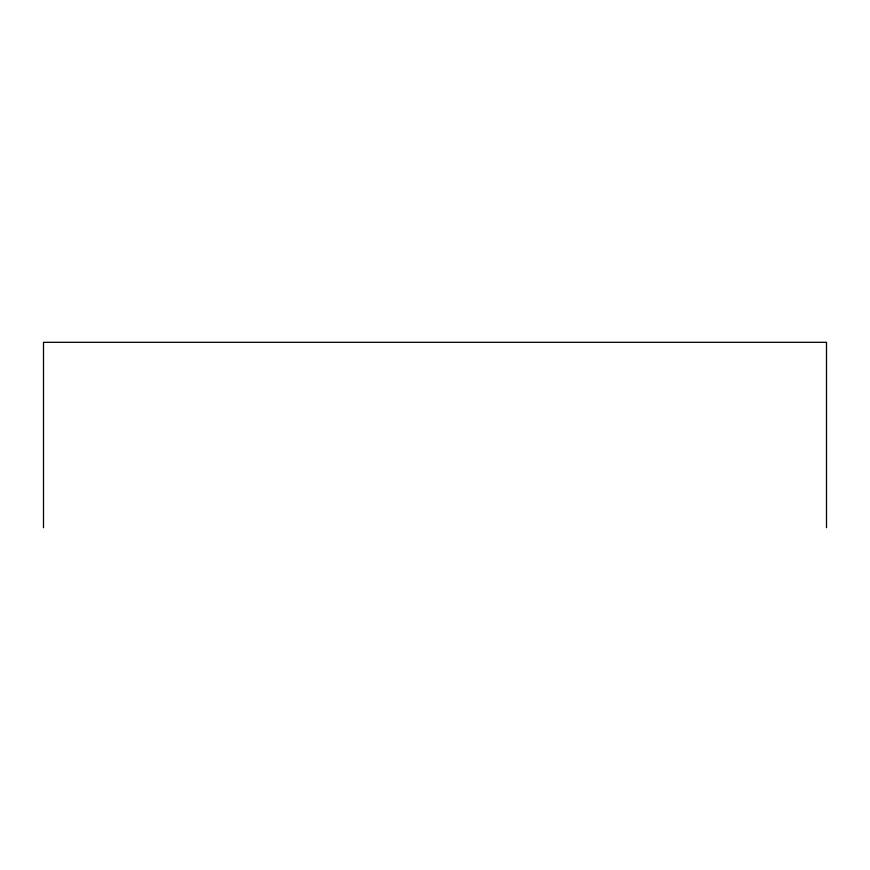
<?xml version="1.0" encoding="UTF-8"?>
<svg xmlns="http://www.w3.org/2000/svg" width="870" height="870" viewBox="0 0 870 870"><rect width="100%" height="100%" fill="white"/><g stroke="black" fill="none" stroke-linecap="round" stroke-linejoin="round"><path stroke-width="1.3" d="M826.5 527.677L826.5 342.323L43.5 342.323L43.5 527.677"/></g></svg>
